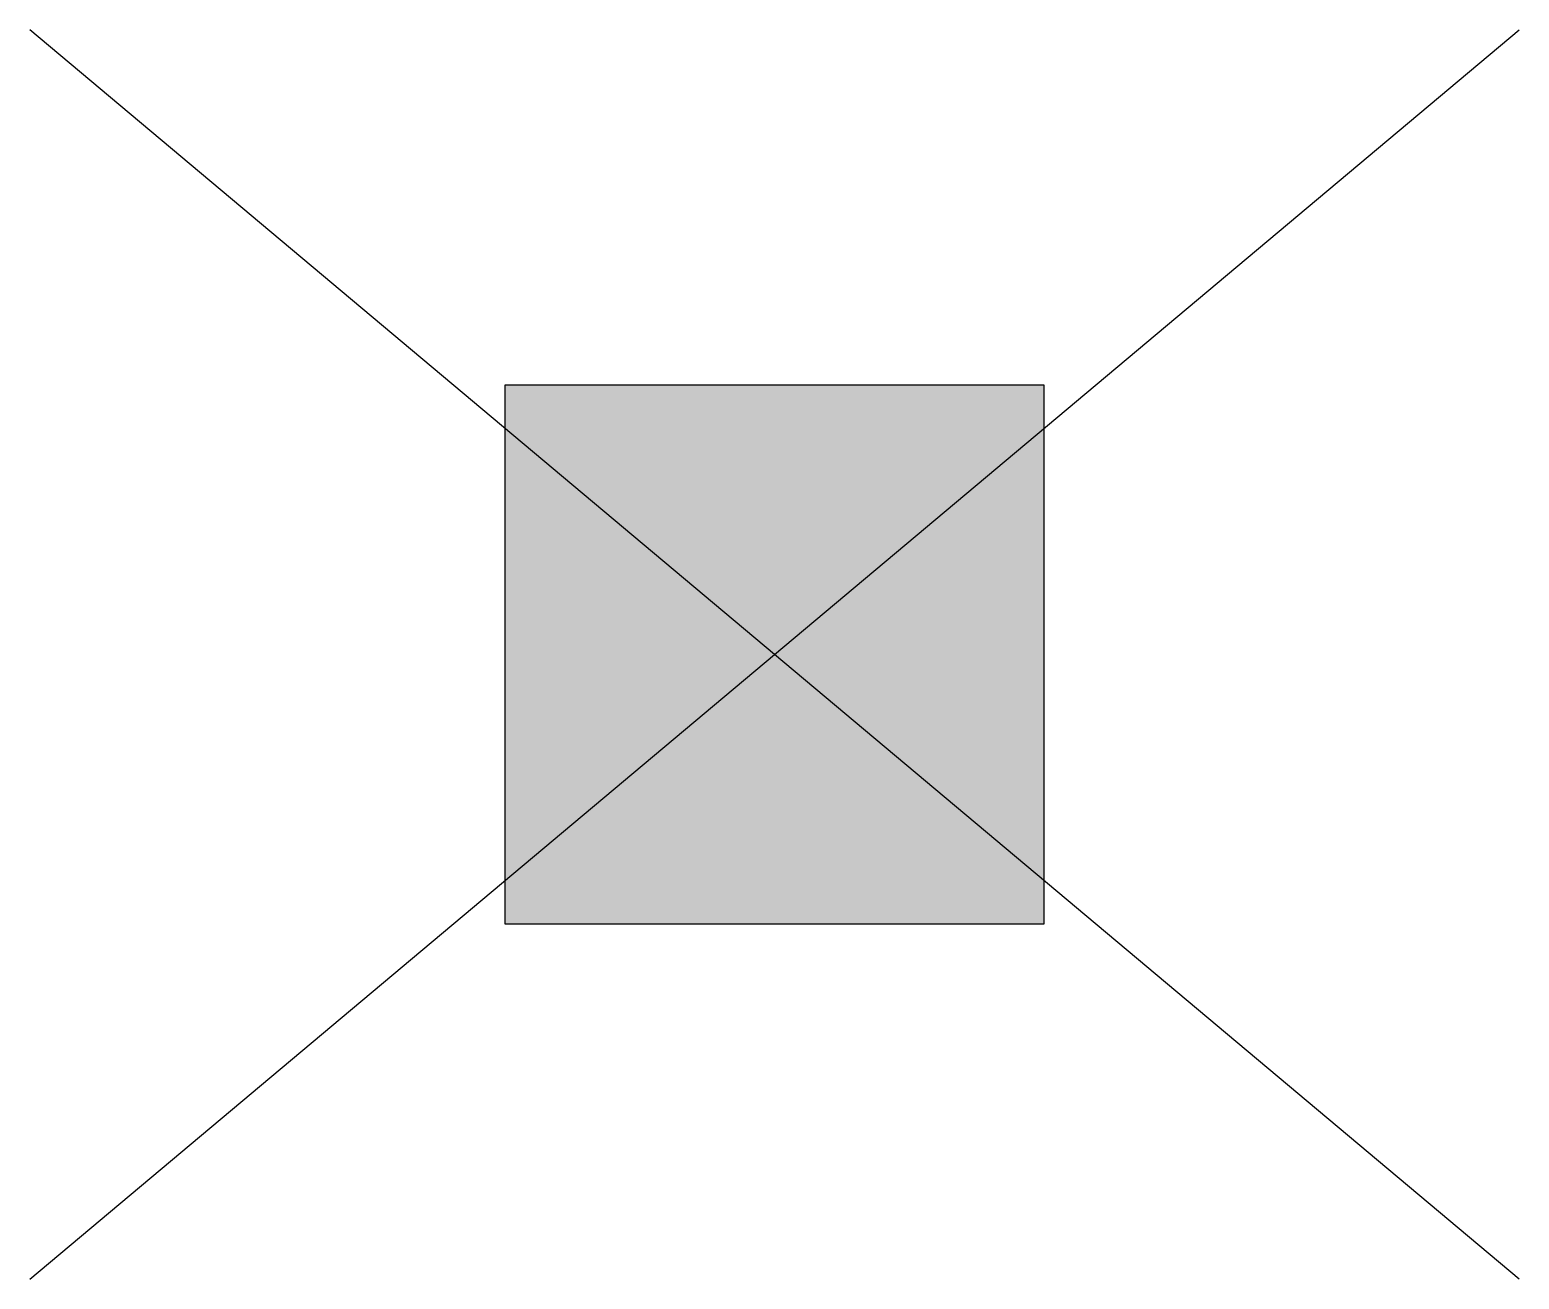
# Model space of a CAD drawing. Header units: metres. Extents: x -0.414 to 0.414, y -0.348 to 0.348.
import ezdxf

# ---------------------------------------------------------------- set-up
doc = ezdxf.new("R2010")
doc.units = ezdxf.units.M
doc.header["$LTSCALE"] = 0.2

msp = doc.modelspace()

# ---------------------------------------------------------------- hatches: boundary and pattern name
msp.add_hatch(color=256).paths.add_polyline_path([(-0.15, -0.15), (0.15, -0.15), (0.15, 0.15), (-0.15, 0.15)])

# ---------------------------------------------------------------- linework, layer by layer
at = {"color": 0}
for p, q in [((-0.41442, -0.34774), (0.41442, 0.34774)), ((0.41442, -0.34774), (-0.41442, 0.34774))]:
    msp.add_line(p, q, dxfattribs=at)
at = {"flags": 128}
msp.add_lwpolyline([(-0.15, -0.15), (0.15, -0.15), (0.15, 0.15), (-0.15, 0.15)], close=True, dxfattribs=at)

doc.saveas('drawing.dxf')
